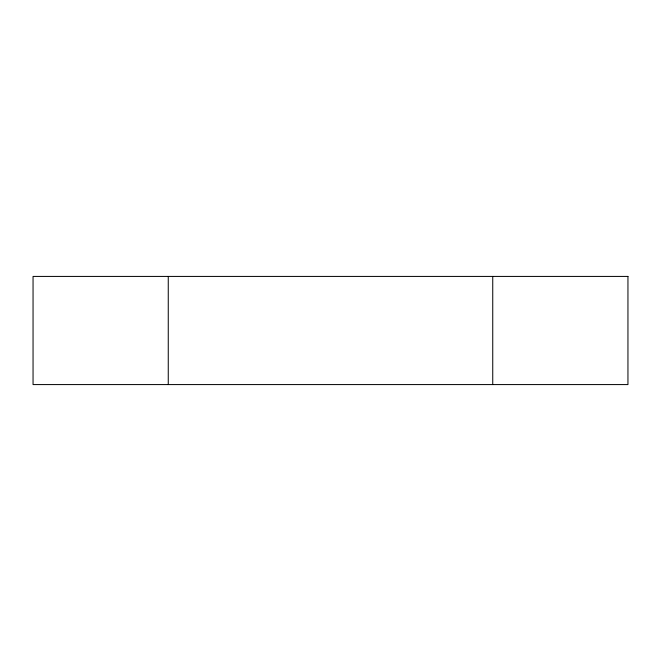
<?xml version="1.0" encoding="UTF-8"?>
<svg xmlns="http://www.w3.org/2000/svg" width="661" height="661" viewBox="0 0 661 661"><rect width="100%" height="100%" fill="white"/><g stroke="black" fill="none" stroke-linecap="round" stroke-linejoin="round"><path stroke-width="0.99" d="M492.742 276.422L492.742 384.578M168.258 276.422L168.258 384.578M627.95 276.422L33.05 276.422L33.05 384.578L627.95 384.578L627.95 276.422"/></g></svg>
